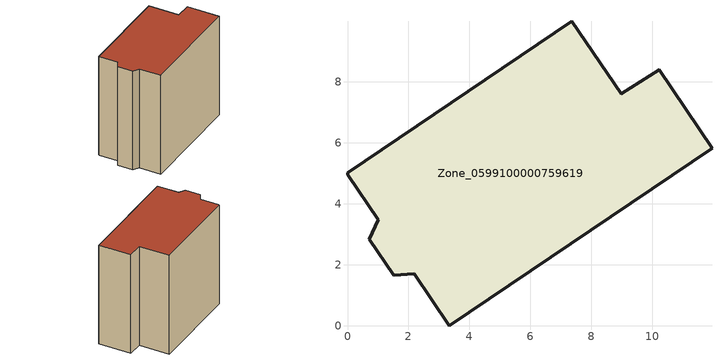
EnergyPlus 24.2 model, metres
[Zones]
Zone_0599100000759619
 floor ground (C_G): 8.99,7.62 10.23,8.4 11.97,5.82 3.34,0 2.19,1.7 1.52,1.65 0.71,2.83 1.01,3.47 0,4.95 0,5.02 7.37,9.99 z0
 wall outside (C_F): 0.71,2.83 1.52,1.65 2.19,1.7 3.34,0 11.97,5.82 10.23,8.4 8.99,7.62 7.37,9.99 0,5.02 0,4.95 1.01,3.47 0.71,2.83 z0:10.11
 roof outside (C_R): 0,5.02 0,4.95 1.01,3.47 0.71,2.83 1.52,1.65 2.19,1.7 3.34,0 11.97,5.82 10.23,8.4 8.99,7.62 7.37,9.99 z10.11
[BUILDING]
Pand.0599100000759619: North Axis=0; Terrain=City; Loads Convergence Tolerance Value=0.04; Temperature Convergence Tolerance Value=0.4; Solar Distribution=FullExterior; Maximum Number of Warmup Days=25; Minimum Number of Warmup Days=1
[Site:Location]
Rotterdam.The.Hague.AP_ZH_NLD Design_Conditions: Latitude=51.96; Longitude=4.45; Time Zone=1; Elevation=-4.5
[SITE:GROUNDTEMPERATURE:BUILDINGSURFACE]
18, 18, 18, 18, 18, 18, 18, 18, 18, 18, 18, 18
[MATERIAL] Thermal Absorptance=0.9; Solar Absorptance=0.7; Visible Absorptance=0.7
Name | Roughness | Thickness | Conductivity | Density | Specific Heat
G.TI.1946 | MediumSmooth | 0.15 | 1 | 540 | 1210
F.TI.1946 | Rough | 0.3 | 0.857143 | 1920 | 840
R.TI.1946 | MediumRough | 0.2 | 0.1 | 1500 | 1000
[CONSTRUCTION]
C_G: G.TI.1946
C_F: F.TI.1946
C_R: R.TI.1946
[ZONE]
Zone_0599100000759619: Type=1; Multiplier=1; Ceiling Height=Autocalculate; Volume=Autocalculate; Floor Area=autocalculate; Part of Total Floor Area=Yes
[ZONEINFILTRATION:DESIGNFLOWRATE]
Infil_Zone_0599100000759619: Zone or ZoneList or Space or SpaceList=Zone_0599100000759619; Schedule=AlwaysOn; Design Flow Rate Calculation Method=Flow/Area; Flow Rate per Floor Area=0.003; Constant Term Coefficient=1; Temperature Term Coefficient=0; Velocity Term Coefficient=0; Velocity Squared Term Coefficient=0
[HVACTEMPLATE:ZONE:IDEALLOADSAIRSYSTEM]
Zone_0599100000759619: Maximum Heating Supply Air Temperature=50; Minimum Cooling Supply Air Temperature=13; Maximum Heating Supply Air Humidity Ratio=0.0156; Minimum Cooling Supply Air Humidity Ratio=0.0077; Heating Limit=NoLimit; Cooling Limit=NoLimit; Dehumidification Control Type=ConstantSensibleHeatRatio; Cooling Sensible Heat Ratio=0.7; Dehumidification Setpoint=60; Humidification Control Type=None; Humidification Setpoint=30; Outdoor Air Method=None; Outdoor Air Flow Rate per Person=0.00944; Outdoor Air Flow Rate per Zone Floor Area=0; Outdoor Air Flow Rate per Zone=0; Demand Controlled Ventilation Type=None; Outdoor Air Economizer Type=NoEconomizer; Heat Recovery Type=None; Sensible Heat Recovery Effectiveness=0.7; Latent Heat Recovery Effectiveness=0.65
[ZONECONTROL:THERMOSTAT]
ThermostatControl_Zone_0599100000759619: Zone or ZoneList=Zone_0599100000759619; Control Type Schedule=DualSetpointControlType; Control 1=Thermostat_Zone_0599100000759619; Temperature Difference Between Cutout And Setpoint=0
[THERMOSTATSETPOINT:DUALSETPOINT]
Thermostat_Zone_0599100000759619: Heating Setpoint Temperature Schedule=HeatingSetpoint_Zone_0599100000759619; Cooling Setpoint Temperature Schedule=CoolingSetpoint_Zone_0599100000759619
[SCHEDULE:COMPACT]
HeatingSetpoint_Zone_0599100000759619: Through: 12/31, For: AllDays, Until: 24:00, 21
CoolingSetpoint_Zone_0599100000759619: Through: 12/31, For: AllDays, Until: 24:00, 24
DualSetpointControlType: Through: 12/31, For: AllDays, Until: 24:00, 4
AlwaysOn: Through: 12/31, For: AllDays, Until: 24:00, 1
